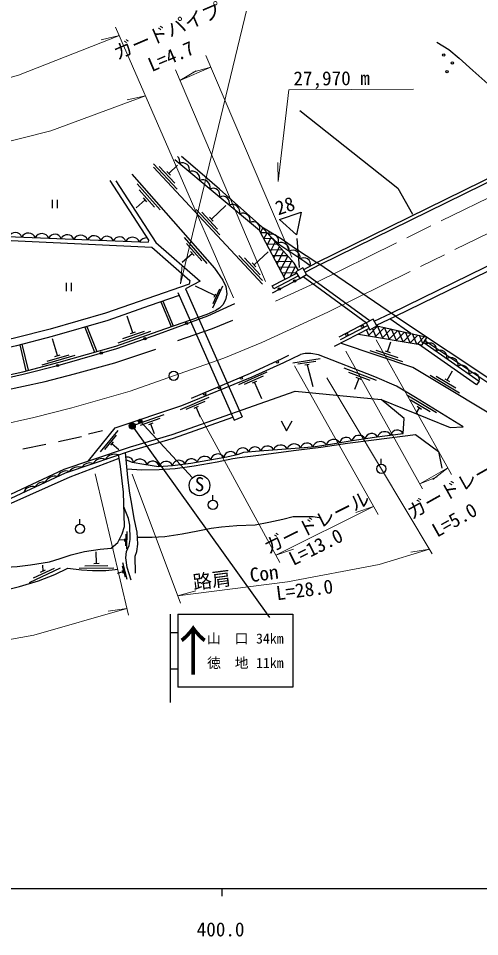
# Model space of a CAD drawing. Units: millimetres at full size, sheet at 1:1000; details may follow other scales. Extents: x 40000 to 680000, y 20000 to 380000.
# Drawn here: x 441447 to 501654, y 198715 to 318445 of the extents above; entities that cross this region are included whole.
import ezdxf
from ezdxf.enums import TextEntityAlignment as Align

# ---------------------------------------------------------------- set-up
doc = ezdxf.new("R2010")
doc.units = ezdxf.units.MM
doc.header["$LTSCALE"] = 1000
doc.linetypes.add('CHAIN', pattern=[18.5, 12, -1.5, 3.5, -1.5])
for name, color, linetype, lineweight in [('M-BGD', 7, 'Continuous', 25), ('M-BGD-EXST', 7, 'Continuous', 25), ('M-BMK', 2, 'CHAIN', 13), ('M-BMK-SRVR', 3, 'Continuous', 25), ('M-STR-HTXT', 7, 'Continuous', 13), ('M-STR-STR1', 1, 'Continuous', 25), ('M-STR-STRC', 7, 'Continuous', 25), ('M-TTL-BAND', 7, 'Continuous', 25)]:
    doc.layers.add(name, color=color, linetype=linetype, lineweight=lineweight)
doc.styles.add('ＭＳ ゴシック', font='')
doc.styles.get('ＭＳ ゴシック').set_extended_font_data('MS Gothic')

msp = doc.modelspace()

# ---------------------------------------------------------------- hatches: boundary and pattern name
at = {"layer": 'M-BGD-EXST'}
msp.add_hatch(color=256, dxfattribs=at).paths.add_polyline_path([(457123, 265801, 1), (457562, 266040, 0.41421), (457223, 266140, 0.41421)])
at = {"layer": 'M-STR-STRC'}
msp.add_hatch(color=256, dxfattribs=at).paths.add_polyline_path([(456653, 265518, 0.41421), (456101, 265641, 0.41421), (455978, 265089, 1)])

# ---------------------------------------------------------------- linework, layer by layer
at = {"layer": 'M-BGD'}
for p, q in [((459097, 299474), (462168, 296185)), ((459093, 299039), (473319, 283806)), ((459828, 299131), (461876, 296938)), ((460832, 298495), (461310, 297984)), ((461071, 298239), (462225, 299317)), ((459940, 293482), (456965, 296858)), ((459219, 293847), (457235, 296097)), ((445865, 294805), (445865, 293687)), ((446531, 294805), (446531, 293687)), ((458002, 294773), (456829, 293739)), ((458234, 294511), (457771, 295036)), ((464667, 293509), (467739, 290221)), ((466642, 292274), (468545, 294052)), ((465399, 293166), (467446, 290973)), ((466403, 292530), (466881, 292019)), ((473069, 290525), (473360, 291095)), ((466106, 286488), (463131, 289863)), ((473909, 290480), (473102, 290462)), ((473501, 289704), (473902, 290488)), ((473934, 288883), (474444, 289880)), ((465385, 286852), (463402, 289102)), ((474573, 289736), (473497, 289712)), ((475237, 288992), (473893, 288962)), ((474367, 288062), (474986, 289273)), ((474800, 287242), (475528, 288665)), ((478158, 285960), (477838, 289722)), ((464168, 287779), (462835, 286603)), ((464400, 287516), (463937, 288041)), ((470238, 287544), (473310, 284256)), ((472212, 286310), (474048, 288024)), ((475900, 288248), (474289, 288211)), ((476564, 287503), (474684, 287461)), ((475232, 286421), (476070, 288058)), ((475665, 285600), (476612, 287451)), ((470969, 287201), (473017, 285009)), ((471974, 286565), (472451, 286054)), ((477228, 286759), (475080, 286711)), ((476098, 284779), (477153, 286843)), ((476970, 284817), (477657, 286161)), ((478692, 285717), (480422, 286621)), ((480830, 286342), (478909, 285338)), ((477747, 286012), (475475, 285960)), ((477769, 285253), (475871, 285210)), ((479077, 285044), (487355, 279020)), ((447695, 283983), (447695, 282865)), ((448361, 283983), (448361, 282865)), ((465158, 284162), (463254, 283165)), ((474609, 282680), (478182, 284532)), ((478601, 284772), (486880, 278747)), ((462248, 282719), (469632, 266051)), ((463254, 283165), (470638, 266497)), ((467108, 282326), (464563, 283512)), ((466824, 280721), (468154, 283577)), ((466855, 281286), (467742, 283190)), ((460037, 281466), (461382, 278250)), ((460321, 281565), (461666, 278348)), ((467005, 282104), (467212, 282549)), ((456408, 277463), (455655, 279615)), ((487907, 278943), (490088, 280007)), ((488206, 278421), (490657, 279617)), ((492690, 277350), (489938, 279266)), ((490657, 279617), (510527, 266422)), ((450103, 278175), (451381, 274922)), ((450392, 278258), (451671, 275005)), ((487251, 278014), (482680, 275657)), ((486843, 278726), (483288, 276893)), ((487042, 278379), (483471, 276538)), ((487241, 277043), (486906, 277836)), ((487106, 277066), (488355, 278340)), ((488129, 276892), (487648, 278030)), ((488017, 276911), (489224, 278142)), ((488236, 278367), (494794, 276870)), ((489017, 276740), (488339, 278344)), ((488928, 276755), (490093, 277943)), ((489905, 276589), (489251, 278136)), ((490793, 276437), (490164, 277927)), ((446550, 274469), (445920, 276662)), ((454482, 276154), (458730, 277640)), ((455091, 276684), (457923, 277675)), ((456078, 277347), (456738, 277579)), ((489838, 276600), (490961, 277745)), ((490749, 276445), (491830, 277547)), ((491681, 276286), (491076, 277719)), ((491660, 276289), (492698, 277349)), ((492569, 276134), (491988, 277511)), ((492570, 276134), (493567, 277150)), ((493457, 275983), (492900, 277303)), ((493481, 275979), (494435, 276952)), ((494257, 276041), (493812, 277094)), ((441625, 275871), (442423, 272483)), ((441916, 275945), (442714, 272558)), ((489638, 274976), (490068, 276257)), ((494505, 276425), (510233, 265980)), ((444553, 273271), (448878, 274514)), ((445191, 273767), (448074, 274595)), ((446213, 274373), (446886, 274566)), ((487314, 275122), (491581, 273692)), ((488121, 275168), (490965, 274215)), ((489307, 275087), (489970, 274865)), ((480841, 274034), (477281, 273496)), ((480283, 273707), (477910, 273348)), ((479410, 273332), (478856, 273248)), ((479133, 273290), (479867, 270426)), ((473894, 272299), (470190, 270661)), ((488186, 271247), (483974, 272831)), ((487378, 271230), (484570, 272286)), ((495181, 271926), (499039, 269609)), ((495978, 271797), (498550, 270252)), ((497419, 271282), (498131, 272468)), ((473386, 271779), (470916, 270687)), ((472548, 271114), (471972, 270859)), ((472260, 270986), (473185, 268896)), ((485869, 271477), (485341, 270073)), ((486196, 271354), (485541, 271600)), ((497119, 271462), (497719, 271102)), ((466290, 269014), (462566, 267422)), ((465776, 268500), (463293, 267439)), ((496013, 266991), (492164, 269322)), ((495216, 267123), (492650, 268677)), ((464930, 267845), (464351, 267598)), ((464640, 267721), (465171, 266480)), ((493778, 267643), (493335, 266911)), ((494077, 267462), (493479, 267824)), ((460441, 266757), (456623, 265405)), ((459895, 266277), (457350, 265376)), ((469632, 266051), (470638, 266497)), ((454413, 264708), (452117, 261935)), ((459009, 265677), (458415, 265467)), ((458712, 265572), (459163, 264299)), ((454215, 264093), (452685, 262244)), ((453814, 263231), (453456, 262800)), ((453635, 263016), (454559, 262250)), ((488820, 260319), (488820, 260997)), ((466839, 255618), (466839, 256296)), ((449489, 252487), (449489, 253165)), ((455605, 249293), (455666, 251542)), ((455336, 250426), (454586, 250446)), ((455331, 250251), (455341, 250601)), ((455466, 249672), (455506, 251171)), ((451642, 247387), (451624, 248887)), ((442887, 244892), (446966, 246793)), ((443440, 245481), (446159, 246748)), ((444673, 246387), (444650, 247157)), ((449399, 246760), (453899, 246813)), ((450146, 247069), (453146, 247104)), ((451292, 247383), (451992, 247391)), ((455416, 245587), (455030, 247037)), ((455658, 245264), (455079, 247438)), ((444356, 246239), (444990, 246535)), ((455078, 246274), (454353, 246081)), ((455123, 246104), (455033, 246443))]:
    msp.add_line(p, q, dxfattribs=at)
for points in [[(496067, 315335), (497630, 314378), (498996, 313251), (500752, 311648), (502724, 309893), (503895, 308810), (505173, 307943), (507341, 306730), (509509, 305647), (512673, 304066), (514440, 303347)], [(478190, 306421), (490986, 296324), (492897, 292912)], [(476271, 284451), (472930, 290789), (461873, 300002)], [(478002, 285586), (477442, 286519), (473204, 291270), (467713, 296189), (464821, 298670), (462728, 300417)], [(453390, 297291), (458437, 289518), (458438, 289518), (458380, 289255)], [(454172, 297281), (459411, 289213), (465158, 284162)], [(456245, 298128), (467053, 285868), (468114, 284323), (468544, 283463), (468652, 282533), (468472, 281745), (468114, 281083), (467720, 280671), (467273, 280379)], [(473204, 291270), (475751, 289732), (477629, 288436), (480422, 286621)], [(432671, 275043), (433442, 290273), (458380, 289255)], [(433277, 275145), (434019, 289799), (434019, 289799), (458872, 288621), (458873, 288621), (463822, 284271), (463822, 284270), (463731, 283808)], [(479547, 286163), (478820, 286691), (475707, 288807), (474391, 289939)], [(477994, 284860), (474780, 283181), (474579, 283567), (477778, 285239)], [(463731, 283808), (458206, 281889), (452813, 279994), (445619, 277927), (440964, 276734), (435741, 275561), (431023, 274765), (424147, 273974), (419280, 273447), (413884, 273186), (406327, 273037), (400332, 273204), (394892, 273634), (389965, 274119), (385365, 274714)], [(462434, 282299), (458536, 280945), (453117, 279041), (445881, 276962), (441198, 275761), (435934, 274579), (431163, 273775), (424258, 272981), (419358, 272449), (413918, 272187), (406323, 272037), (400278, 272205), (394804, 272638), (389852, 273125), (385276, 273717)], [(384939, 269900), (394733, 268889), (401901, 268559), (405373, 268581), (406313, 268556), (414036, 268708), (419629, 268978), (424644, 269522), (431652, 270328), (436605, 271163), (442011, 272377), (446794, 273603), (454175, 275725), (459683, 277660), (466071, 279878), (467273, 280379)], [(386069, 269431), (394707, 268539), (401894, 268209), (405369, 268231), (406312, 268206), (414048, 268359), (419657, 268629), (424683, 269174), (431701, 269982), (436673, 270820), (442093, 272037), (446886, 273265), (454282, 275391), (459799, 277329), (466170, 279661), (469715, 281247)], [(462278, 276433), (466787, 277999), (469426, 279098)], [(485834, 277283), (494143, 275866), (494794, 276870)], [(506768, 264616), (492950, 272916), (483506, 276083)], [(494354, 276192), (501595, 271154), (501253, 270662), (493654, 275949)], [(385954, 267732), (392853, 266963), (397206, 266650), (403233, 266447), (410774, 266555), (417318, 266883), (424108, 267527), (428742, 268106), (434198, 269000), (439286, 269877), (444929, 271100), (448764, 272086), (454032, 273544), (459402, 275312)], [(450606, 260736), (454080, 265070), (462786, 267986), (471949, 271692), (476116, 273591), (478262, 274633)], [(464038, 268904), (471731, 272198), (475882, 274089), (476759, 274515)], [(499523, 265200), (493279, 268997), (490793, 270471), (487985, 271704), (480629, 274571), (479639, 274753), (478895, 274750), (478262, 274633)], [(416500, 251862), (421457, 252395), (425397, 252853), (428105, 253147), (432526, 253623), (439020, 255743), (447421, 259663), (450919, 260841), (456082, 262578), (461534, 264188), (477577, 269837)], [(477577, 269837), (488792, 268759), (497795, 265097), (499523, 265200)], [(455509, 260877), (456323, 260582), (457845, 260298), (459729, 260021), (461566, 260144), (463980, 260459), (468667, 261263), (470167, 261616), (470894, 261902), (472922, 262048), (478739, 262496), (480207, 262605), (482201, 262929), (484998, 263392), (487935, 263840), (491660, 264319), (491823, 266252), (488792, 268759)], [(416496, 251359), (421513, 251898), (425453, 252356), (428159, 252649), (432631, 253131), (439204, 255277), (447607, 259198), (451078, 260367), (456232, 262101), (461688, 263712), (469456, 266448)], [(475741, 265952), (476457, 264657), (477172, 265952)], [(455628, 259689), (457511, 259588), (459814, 259617), (461916, 259774), (464375, 260117), (467379, 260632), (469423, 261046), (470296, 261175), (472789, 261491), (477723, 262148), (480912, 262534), (484408, 263063), (487854, 263491), (493303, 264177), (496285, 261979), (496734, 259805)], [(385135, 240695), (391082, 240719), (396289, 241122), (412044, 242634), (417628, 243323), (418480, 243392), (423179, 243651), (424444, 243852), (438256, 246803), (441272, 246960), (443021, 247191), (445517, 247577), (446907, 248040), (448322, 248477), (450098, 248914), (452131, 249249), (453546, 249377), (454421, 250123), (454987, 251229), (455296, 252206), (455190, 256659), (454786, 260017), (454613, 261098), (454519, 261524)], [(417180, 250957), (425406, 251770), (430942, 252375), (431881, 252511), (432880, 252783), (440135, 255040), (448205, 258676), (454613, 261098)], [(456748, 246091), (456683, 248327), (456913, 248951), (457044, 249904), (456946, 251449), (456584, 253225), (456255, 255098), (456015, 256555), (455739, 258583), (455414, 261826)], [(456166, 245204), (455629, 246865), (455468, 248098), (455549, 248929), (455924, 249733), (456032, 250483), (455978, 252359), (455844, 253243), (455235, 254770)], [(456988, 250789), (458902, 250789), (460569, 250897), (462816, 251223), (464863, 251622), (466602, 251966), (467979, 252147), (469972, 252328), (472370, 252403), (474128, 252747), (475958, 253163), (477317, 253489), (478657, 253507), (479944, 253489), (480958, 253326)], [(396831, 237095), (404491, 238198), (409549, 239051), (412734, 239571), (417407, 240342), (421466, 240945), (425859, 241507), (430589, 241945), (432754, 242299), (435210, 242798), (438083, 243485), (441601, 244380), (444068, 245089), (446191, 245921), (447919, 246753), (449688, 246524), (451145, 246441), (452873, 246462), (454086, 246590), (454442, 246640)]]:
    msp.add_lwpolyline(points, dxfattribs=at)
for points in [[(477765, 290233), (475521, 292223), (478367, 293172)], [(478182, 284532), (479077, 285044), (478578, 285916), (477683, 285403)], [(487342, 277855), (488236, 278367), (487737, 279239), (486843, 278726)]]:
    msp.add_lwpolyline(points, close=True, dxfattribs=at)
for centre, radius in [((496976, 313664), 150), ((498090, 312628), 150), ((497399, 311496), 150), ((477502, 284184), 150), ((475509, 283140), 150), ((463429, 278658), 150), ((486352, 278305), 150), ((457976, 276689), 150), ((484312, 277253), 150), ((452274, 274814), 150), ((446564, 273183), 150), ((475262, 273642), 150), ((470557, 271532), 150), ((465760, 269478), 150), ((467662, 270292), 150), ((488820, 259719), 600), ((466839, 255018), 600), ((449489, 251887), 600)]:
    msp.add_circle(centre, radius, dxfattribs=at)
for centre, radius, start, end in [((461658, 299785), 863, 340.86004, 49.40755), ((462896, 298722), 886, 341.91402, 118.48217), ((464146, 297541), 994, 346.1897, 114.20649), ((465523, 296425), 970, 345.29198, 115.10421), ((466886, 295428), 863, 340.86004, 119.53615), ((468124, 294366), 886, 341.91402, 118.48217), ((469374, 293184), 994, 346.1897, 114.20649), ((470751, 292069), 970, 345.29198, 115.10421), ((472114, 291072), 863, 340.86004, 119.53615), ((441051, 289634), 886, 19.37896, 155.9471), ((442762, 289457), 994, 23.65464, 151.67142), ((444534, 289409), 970, 22.75692, 152.56914), ((446222, 289447), 863, 18.32497, 157.00108), ((447851, 289357), 886, 19.37896, 155.9471), ((449562, 289179), 994, 23.65464, 151.67142), ((451333, 289131), 970, 22.75692, 152.56914), ((453022, 289169), 863, 18.32497, 157.00108), ((454650, 289079), 886, 19.37896, 155.9471), ((456362, 288902), 994, 23.65464, 151.67142), ((458133, 288854), 970, 83.45298, 152.56914), ((473232, 290495), 970, 342.62877, 10.88641), ((474547, 289436), 863, 338.19682, 116.87293), ((475787, 288223), 994, 351.44569, 116.15071), ((477260, 287238), 970, 350.54797, 120.3602), ((478709, 286370), 863, 346.11603, 124.79214), ((493729, 276128), 970, 350.2581, 26.68417), ((495173, 275253), 863, 345.82616, 124.50227), ((496498, 274302), 886, 346.88014, 123.44829), ((497846, 273233), 994, 351.15582, 119.17261), ((499314, 272241), 970, 350.2581, 120.07033), ((500759, 271365), 863, 345.82616, 124.50227), ((490898, 263914), 863, 27.98787, 166.66398), ((482589, 262579), 970, 34.45245, 164.26467), ((484235, 262958), 863, 30.0205, 168.69661), ((485911, 263113), 970, 33.61319, 163.42541), ((487563, 263469), 863, 29.18125, 167.85735), ((489239, 263593), 970, 32.41981, 162.23204), ((470727, 261581), 863, 25.0374, 182.43183), ((472335, 261698), 863, 25.0374, 163.25755), ((473963, 261799), 886, 26.09138, 162.65953), ((475683, 261822), 994, 30.36706, 158.38385), ((477448, 261982), 970, 29.46934, 159.28157), ((479120, 262217), 863, 25.0374, 163.71351), ((480845, 262267), 994, 35.35017, 161.49386), ((452328, 259716), 1320, 68.85394, 148.32945), ((454047, 260091), 1510, 71.78502, 145.39838), ((455652, 260379), 863, 11.71823, 101.83978), ((464041, 260137), 886, 32.16952, 165.75957), ((465750, 260343), 994, 36.4452, 164.46198), ((467487, 260688), 970, 35.54748, 165.3597), ((469126, 261099), 863, 31.11554, 169.79165), ((449334, 258347), 1604, 76.41972, 140.81193), ((450795, 259156), 1318, 71.92164, 145.30596), ((457300, 260012), 970, 16.15018, 145.9624), ((458982, 259855), 863, 11.71823, 150.39434), ((460740, 259706), 970, 30.61573, 160.42796), ((462408, 259974), 863, 26.18379, 164.8599), ((446244, 257304), 1440, 77.32842, 152.6977), ((447676, 258210), 1223, 70.18768, 155.92039), ((444704, 256802), 1191, 77.36943, 152.65669), ((443270, 256208), 1202, 71.75909, 158.26704)]:
    msp.add_arc(centre, radius, start, end, dxfattribs=at)
at = {"layer": 'M-BGD-EXST'}
msp.add_line((457342, 265920), (464175, 258542), dxfattribs=at)
for centre, radius in [((457342, 265920), 250), ((465090, 257549), 1350)]:
    msp.add_circle(centre, radius, dxfattribs=at)
at = {"layer": 'M-BMK'}
for points in [[(243444, 279263), (264158, 277028), (308433, 272254), (363142, 266141), (388290, 263548), (394291, 262971), (399657, 262567), (406293, 262394), (414245, 262551), (420110, 262834), (425328, 263400), (432516, 264227), (437793, 265117), (443451, 266387), (448410, 267658), (456049, 269854), (461714, 271844), (468267, 274120), (473226, 276185), (481819, 280132), (551597, 314412)], [(474998, 281565), (480038, 283881), (542249, 314443)]]:
    msp.add_lwpolyline(points, dxfattribs=at)
at = {"layer": 'M-BMK-SRVR'}
msp.add_circle((461714, 271844), 600, dxfattribs=at)
at = {"layer": 'M-STR-HTXT'}
for p, q in [((471889, 322239), (462603, 283815)), ((454139, 317319), (469510, 282028)), ((454628, 316198), (452239, 315632)), ((465933, 313589), (477144, 287297)), ((461946, 311734), (473718, 284139)), ((466584, 312064), (462541, 310339)), ((462541, 310339), (464643, 311607)), ((466584, 312064), (464213, 311424)), ((475346, 297189), (476761, 309139)), ((476761, 309139), (493018, 309220)), ((458040, 308363), (455643, 307834)), ((475346, 297189), (475293, 299644)), ((462603, 283815), (462842, 286259)), ((497992, 258956), (488128, 276540)), ((494192, 257121), (484199, 275046)), ((488399, 253755), (477508, 273135)), ((495473, 248628), (481723, 271589)), ((475555, 247507), (465146, 266670)), ((493835, 257761), (497507, 259821)), ((497507, 259821), (495554, 258334)), ((455813, 240624), (451461, 259071)), ((456310, 259018), (462589, 242177)), ((493835, 257761), (496122, 258653)), ((475050, 248437), (487814, 254796)), ((487814, 254796), (485486, 254018)), ((475050, 248437), (477379, 249215)), ((495099, 249252), (492675, 248861)), ((462226, 243151), (464594, 243799)), ((455612, 241480), (453180, 241145))]:
    msp.add_line(p, q, dxfattribs=at)
for points in [[(389256, 304176), (399132, 303824), (408063, 304255), (421069, 305960), (430179, 307885), (441454, 311053), (454628, 316198)], [(458040, 308363), (445694, 303761), (431535, 300216), (424378, 299065), (405783, 297381), (399342, 297474), (388788, 298317)], [(462226, 243151), (476596, 244990), (488546, 247228), (495099, 249252)], [(395128, 234332), (417374, 234443), (429114, 235454), (443460, 238033), (455612, 241480)]]:
    msp.add_lwpolyline(points, dxfattribs=at)
at = {"layer": 'M-STR-STR1'}
for p, q in [((480422, 286621), (533039, 312491)), ((480830, 286342), (533439, 312208)), ((490088, 280007), (542690, 305669)), ((490657, 279617), (543248, 305274)), ((490657, 279617), (480422, 286621))]:
    msp.add_line(p, q, dxfattribs=at)
at = {"layer": 'M-STR-STRC'}
for p, q in [((452445, 264646), (450608, 264223)), ((456315, 265303), (474245, 240306)), ((449696, 263893), (446697, 263220)), ((445039, 262874), (442026, 262280)), ((461265, 240754), (461265, 229254)), ((462265, 240754), (477265, 240754)), ((462265, 240754), (462265, 231254)), ((477265, 240754), (477265, 231254)), ((461265, 238379), (462265, 238379)), ((461265, 233629), (462265, 233629)), ((477265, 231254), (462265, 231254))]:
    msp.add_line(p, q, dxfattribs=at)
msp.add_circle((456315, 265303), 400, dxfattribs=at)
at = {"layer": 'M-TTL-BAND'}
for p, q in [((40000, 205000), (579000, 205000)), ((468000, 205000), (468000, 204000))]:
    msp.add_line(p, q, dxfattribs=at)

# ---------------------------------------------------------------- texts
at = {"layer": 'M-BGD', "style": 'ＭＳ ゴシック'}
msp.add_text('28', height=1833, rotation=18.426, dxfattribs=at).set_placement((475530, 292226), align=Align.BOTTOM_LEFT)
at = {"layer": 'M-BGD-EXST', "style": 'ＭＳ ゴシック'}
msp.add_text('S', height=1833, rotation=358.508, dxfattribs=at).set_placement((464435, 256257), align=Align.BOTTOM_LEFT)
at = {"layer": 'M-STR-HTXT', "style": 'ＭＳ ゴシック'}
for s, rotation, p in [('ガードパイプ', 23.102, (454575, 312497)), ('L=4.7', 23.102, (459075, 310929)), ('27,970 m', 0.285, (477352, 309142)), ('ガードレール', 29.291, (493084, 252586)), ('ガードレール', 26.484, (474329, 248077)), ('L=5.0', 29.291, (496364, 250243)), ('L=13.0', 26.484, (477567, 246543)), ('路肩\u3000Con', 7.29, (464408, 243430)), ('L=28.0', 7.29, (475273, 242024))]:
    msp.add_text(s, height=1833, rotation=rotation, dxfattribs=at).set_placement(p, align=Align.BOTTOM_LEFT)
at = {"layer": 'M-STR-STRC', "style": 'ＭＳ ゴシック'}
for s, height, p in [('↑', 5132, (464265, 236004)), ('山\u3000口', 1320, (468765, 237588)), ('34km', 1320, (474265, 237588)), ('徳\u3000地', 1320, (468785, 234406)), ('11km', 1320, (474265, 234406))]:
    msp.add_text(s, height=height, dxfattribs=at).set_placement(p, align=Align.MIDDLE_CENTER)
at = {"layer": 'M-TTL-BAND', "style": 'ＭＳ ゴシック'}
msp.add_text('400.0', height=1833, dxfattribs=at).set_placement((467844, 198195), align=Align.BOTTOM_CENTER)

doc.saveas('drawing.dxf')
